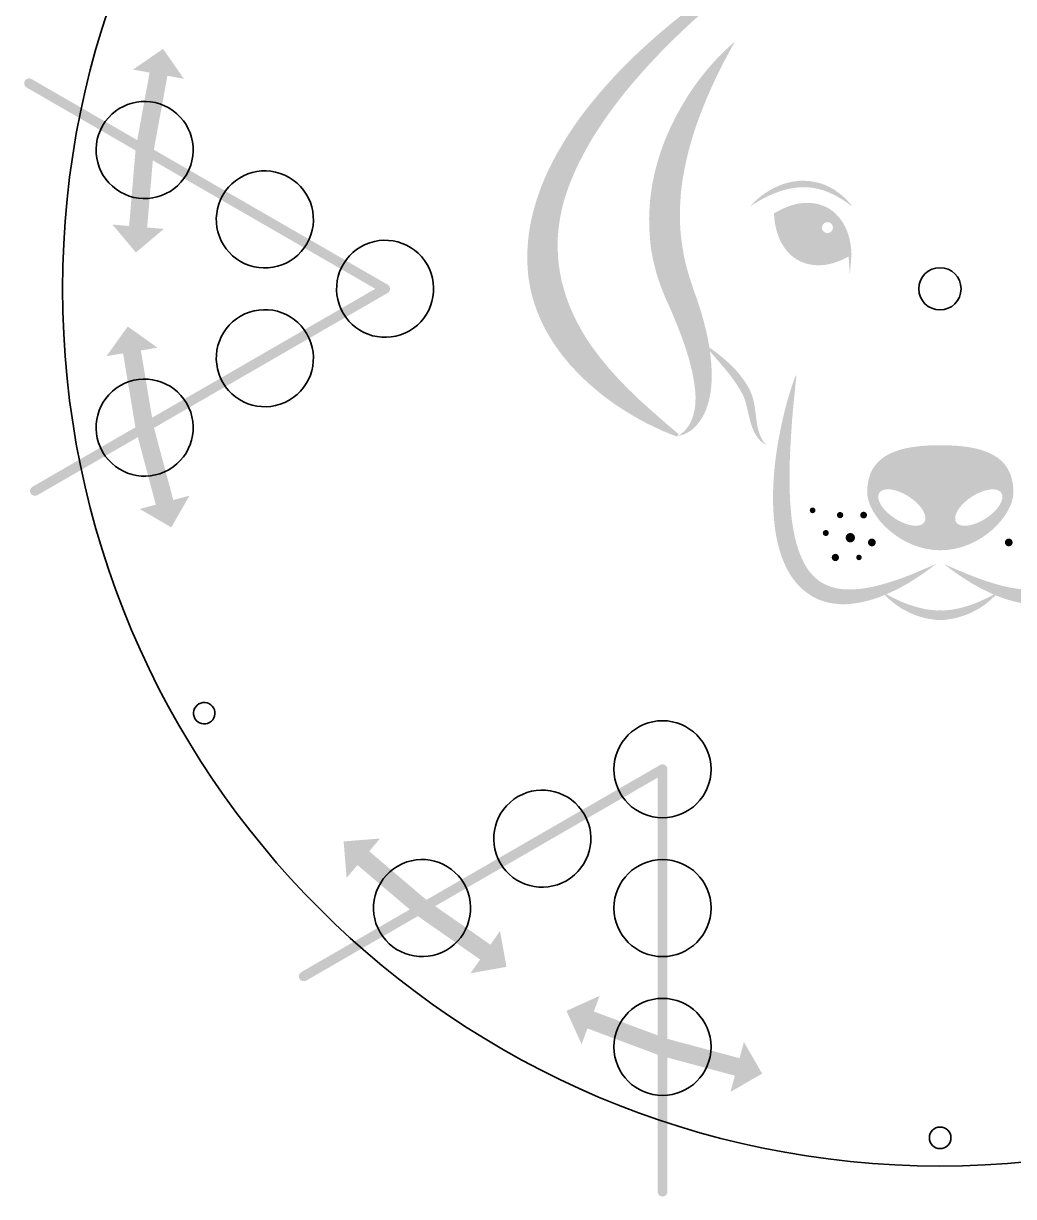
# Model space of a CAD drawing. Header units: millimetres. Extents: x 19 to 284, y 19 to 281.
# Drawn here: x 18.5 to 161.3, y 19 to 188.2 of the extents above; entities that cross this region are included whole.
import ezdxf

# ---------------------------------------------------------------- set-up
doc = ezdxf.new("R2010")
doc.units = ezdxf.units.MM
for name, color, linetype in [('Cut 1', 7, 'Continuous'), ('Cut 2', 7, 'Continuous'), ('Engraving', 7, 'Continuous')]:
    doc.layers.add(name, color=color, linetype=linetype)

msp = doc.modelspace()

# ---------------------------------------------------------------- hatches: boundary and pattern name
at = {"layer": 'Engraving', "true_color": 0x000000, "transparency": 33554687}
h = msp.add_hatch(color=18, dxfattribs=at)
edge = h.paths.add_edge_path(flags=0)
edge.add_spline(control_points=[(125.77, 197.22), (125.77, 197.22), (125.48, 197.03), (124.95, 196.64), (124.43, 196.26), (123.65, 195.68), (122.69, 194.94), (121.73, 194.19), (120.56, 193.28), (119.26, 192.19), (117.95, 191.11), (116.5, 189.85), (114.95, 188.45), (113.41, 187.03), (111.78, 185.49), (110.14, 183.77), (108.5, 182.05), (106.82, 180.19), (105.2, 178.19), (104.41, 177.17), (103.6, 176.15), (102.84, 175.07), (102.45, 174.54), (102.09, 173.98), (101.71, 173.43), (101.52, 173.15), (101.35, 172.87), (101.16, 172.6), (100.99, 172.32), (100.8, 172.04), (100.63, 171.75), (100.46, 171.47), (100.29, 171.19), (100.13, 170.88), (99.96, 170.6), (99.8, 170.3), (99.63, 170.02), (99.3, 169.43), (99.01, 168.83), (98.69, 168.24), (98.54, 167.94), (98.41, 167.64), (98.26, 167.34), (98.26, 167.34), (98.05, 166.88), (98.05, 166.88), (97.97, 166.73), (97.92, 166.58), (97.86, 166.43), (97.86, 166.43), (97.46, 165.51), (97.46, 165.51), (97.46, 165.51), (97.11, 164.58), (97.11, 164.58), (96.67, 163.34), (96.26, 162.07), (96.03, 160.79), (95.88, 160.15), (95.8, 159.51), (95.71, 158.88), (95.67, 158.56), (95.65, 158.24), (95.62, 157.94), (95.6, 157.79), (95.58, 157.62), (95.58, 157.47), (95.58, 157.47), (95.56, 157), (95.56, 157), (95.56, 156.68), (95.52, 156.38), (95.54, 156.05), (95.56, 155.75), (95.56, 155.43), (95.58, 155.13), (95.58, 155.13), (95.58, 154.9), (95.58, 154.9), (95.58, 154.9), (95.63, 154.22), (95.63, 154.22), (95.67, 153.92), (95.67, 153.62), (95.73, 153.32), (95.77, 153.02), (95.82, 152.72), (95.86, 152.43), (95.92, 152.13), (95.97, 151.85), (96.03, 151.55), (96.13, 150.96), (96.31, 150.39), (96.46, 149.83), (97.11, 147.56), (98.09, 145.47), (99.22, 143.56), (99.37, 143.32), (99.5, 143.09), (99.65, 142.85), (99.65, 142.85), (100.56, 141.49), (100.56, 141.49), (100.73, 141.28), (100.88, 141.06), (101.05, 140.85), (101.37, 140.41), (101.67, 140), (102.01, 139.6), (102.18, 139.4), (102.33, 139.21), (102.5, 139), (102.67, 138.81), (102.82, 138.6), (102.99, 138.41), (103.33, 138.04), (103.65, 137.68), (103.97, 137.32), (104.05, 137.23), (104.12, 137.13), (104.22, 137.06), (104.29, 136.96), (104.39, 136.89), (104.46, 136.79), (104.63, 136.62), (104.79, 136.45), (104.96, 136.28), (105.12, 136.11), (105.28, 135.94), (105.43, 135.79), (105.5, 135.72), (105.58, 135.62), (105.65, 135.55), (105.73, 135.47), (105.82, 135.4), (105.9, 135.32), (106.22, 135.02), (106.52, 134.72), (106.82, 134.43), (106.97, 134.28), (107.12, 134.15), (107.26, 134), (107.26, 134), (107.71, 133.6), (107.71, 133.6), (107.99, 133.34), (108.28, 133.07), (108.56, 132.83), (109.09, 132.32), (109.62, 131.91), (110.07, 131.49), (110.54, 131.09), (110.94, 130.72), (111.29, 130.41), (111.65, 130.11), (111.97, 129.85), (112.22, 129.64), (112.73, 129.21), (112.99, 128.98), (112.99, 128.98), (112.99, 128.98), (112.77, 128.6), (112.77, 128.6), (112.77, 128.6), (112.43, 128.74), (111.82, 128.98), (111.52, 129.11), (111.14, 129.26), (110.69, 129.45), (110.24, 129.64), (109.75, 129.89), (109.18, 130.15), (108.62, 130.43), (107.99, 130.72), (107.33, 131.11), (107.01, 131.3), (106.65, 131.49), (106.31, 131.7), (106.14, 131.79), (105.96, 131.91), (105.77, 132.02), (105.6, 132.13), (105.41, 132.24), (105.22, 132.36), (104.48, 132.83), (103.69, 133.34), (102.9, 133.94), (102.69, 134.09), (102.5, 134.24), (102.29, 134.4), (102.2, 134.47), (102.09, 134.55), (101.99, 134.62), (101.9, 134.7), (101.79, 134.79), (101.69, 134.87), (101.28, 135.21), (100.88, 135.55), (100.45, 135.9), (100.03, 136.26), (99.62, 136.66), (99.2, 137.06), (98.77, 137.43), (98.37, 137.87), (97.96, 138.32), (97.75, 138.55), (97.54, 138.75), (97.33, 138.98), (97.14, 139.23), (96.94, 139.45), (96.75, 139.7), (96.54, 139.94), (96.35, 140.19), (96.14, 140.43), (95.96, 140.68), (95.77, 140.96), (95.58, 141.21), (94.07, 143.3), (92.75, 145.79), (91.96, 148.58), (91.79, 149.28), (91.58, 150), (91.48, 150.72), (91.45, 150.9), (91.43, 151.07), (91.39, 151.26), (91.37, 151.45), (91.33, 151.62), (91.31, 151.81), (91.28, 152.19), (91.26, 152.55), (91.22, 152.92), (91.13, 154.41), (91.16, 155.9), (91.35, 157.39), (91.35, 157.39), (91.41, 157.96), (91.41, 157.96), (91.43, 158.15), (91.47, 158.34), (91.5, 158.51), (91.56, 158.87), (91.63, 159.24), (91.69, 159.62), (91.86, 160.34), (92.01, 161.07), (92.24, 161.79), (92.43, 162.51), (92.67, 163.21), (92.92, 163.9), (93.03, 164.26), (93.18, 164.6), (93.31, 164.94), (93.45, 165.28), (93.58, 165.64), (93.73, 165.96), (93.73, 165.96), (94.18, 166.98), (94.18, 166.98), (94.18, 166.98), (94.67, 167.96), (94.67, 167.96), (94.75, 168.13), (94.82, 168.28), (94.92, 168.45), (94.92, 168.45), (95.18, 168.92), (95.18, 168.92), (95.35, 169.24), (95.52, 169.56), (95.71, 169.88), (96.09, 170.51), (96.43, 171.13), (96.82, 171.73), (97.01, 172.04), (97.2, 172.34), (97.41, 172.64), (97.62, 172.94), (97.8, 173.22), (98.01, 173.53), (99.62, 175.87), (101.41, 178), (103.2, 179.98), (105.01, 181.94), (106.84, 183.75), (108.65, 185.37), (110.46, 187), (112.24, 188.47), (113.9, 189.77), (115.56, 191.07), (117.12, 192.22), (118.52, 193.2), (119.92, 194.19), (121.16, 195.02), (122.2, 195.68), (123.24, 196.34), (124.07, 196.85), (124.63, 197.19), (125.2, 197.52), (125.5, 197.69), (125.5, 197.69), (125.5, 197.69), (125.77, 197.22), (125.77, 197.22)], knot_values=[0, 0, 0, 0, 1, 1, 1, 2, 2, 2, 3, 3, 3, 4, 4, 4, 5, 5, 5, 6, 6, 6, 7, 7, 7, 8, 8, 8, 9, 9, 9, 10, 10, 10, 11, 11, 11, 12, 12, 12, 13, 13, 13, 14, 14, 14, 15, 15, 15, 16, 16, 16, 17, 17, 17, 18, 18, 18, 19, 19, 19, 20, 20, 20, 21, 21, 21, 22, 22, 22, 23, 23, 23, 24, 24, 24, 25, 25, 25, 26, 26, 26, 27, 27, 27, 28, 28, 28, 29, 29, 29, 30, 30, 30, 31, 31, 31, 32, 32, 32, 33, 33, 33, 34, 34, 34, 35, 35, 35, 36, 36, 36, 37, 37, 37, 38, 38, 38, 39, 39, 39, 40, 40, 40, 41, 41, 41, 42, 42, 42, 43, 43, 43, 44, 44, 44, 45, 45, 45, 46, 46, 46, 47, 47, 47, 48, 48, 48, 49, 49, 49, 50, 50, 50, 51, 51, 51, 52, 52, 52, 53, 53, 53, 54, 54, 54, 55, 55, 55, 56, 56, 56, 57, 57, 57, 58, 58, 58, 59, 59, 59, 60, 60, 60, 61, 61, 61, 62, 62, 62, 63, 63, 63, 64, 64, 64, 65, 65, 65, 66, 66, 66, 67, 67, 67, 68, 68, 68, 69, 69, 69, 70, 70, 70, 71, 71, 71, 72, 72, 72, 73, 73, 73, 74, 74, 74, 75, 75, 75, 76, 76, 76, 77, 77, 77, 78, 78, 78, 79, 79, 79, 80, 80, 80, 81, 81, 81, 82, 82, 82, 83, 83, 83, 84, 84, 84, 85, 85, 85, 86, 86, 86, 87, 87, 87, 88, 88, 88, 89, 89, 89, 90, 90, 90, 91, 91, 91, 92, 92, 92, 93, 93, 93, 94, 94, 94, 95, 95, 95, 96, 96, 96, 97, 97, 97, 98, 98, 98, 99, 99, 99, 100, 100, 100, 101, 101, 101, 101], degree=3, periodic=1)
for points in [[(37.28, 169.72), (34.72, 170.18), (36.71, 181.11), (34.33, 181.55), (38.66, 184.54), (41.66, 180.21), (39.28, 180.65)], [(34.7, 170.06), (37.3, 169.84), (36.36, 158.77), (38.77, 158.57), (34.74, 155.17), (31.35, 159.2), (33.76, 158.99)], [(137.93, 155.04), (137.69, 151.98), (137.46, 155.04)], [(37.29, 130.09), (34.72, 129.66), (32.89, 140.62), (30.5, 140.22), (33.56, 144.5), (37.85, 141.44), (35.46, 141.04)], [(34.75, 129.54), (37.26, 130.21), (40.13, 119.48), (42.47, 120.1), (39.84, 115.54), (35.28, 118.18), (37.61, 118.8)], [(76.84, 61.63), (75.15, 59.64), (66.69, 66.83), (65.12, 64.99), (64.69, 70.24), (69.94, 70.66), (68.38, 68.82)], [(75.25, 59.56), (76.74, 61.7), (85.86, 55.35), (87.24, 57.34), (88.17, 52.15), (82.98, 51.23), (84.37, 53.21)], [(111.17, 41.82), (110.25, 39.38), (99.85, 43.27), (99, 41.01), (96.82, 45.8), (101.61, 47.98), (100.76, 45.72)], [(110.37, 39.34), (111.05, 41.86), (121.78, 38.98), (122.41, 41.31), (125.04, 36.75), (120.47, 34.12), (121.1, 36.46)]]:
    msp.add_hatch(color=18, dxfattribs=at).paths.add_polyline_path(points, flags=0)
h = msp.add_hatch(color=18, dxfattribs=at)
edge = h.paths.add_edge_path(flags=0)
edge.add_spline(control_points=[(121.12, 185.58), (121.12, 185.58), (120.99, 185.37), (120.78, 184.98), (120.56, 184.58), (120.24, 184), (119.84, 183.26), (119.45, 182.51), (118.97, 181.62), (118.48, 180.56), (117.97, 179.53), (117.45, 178.34), (116.9, 177.04), (116.35, 175.73), (115.8, 174.32), (115.31, 172.81), (114.82, 171.3), (114.37, 169.7), (114.01, 168.02), (113.65, 166.34), (113.37, 164.62), (113.26, 162.85), (113.14, 161.09), (113.14, 159.3), (113.33, 157.55), (113.33, 157.55), (113.41, 156.88), (113.41, 156.88), (113.41, 156.88), (113.45, 156.55), (113.45, 156.55), (113.45, 156.55), (113.5, 156.22), (113.5, 156.22), (113.58, 155.79), (113.65, 155.36), (113.71, 154.92), (113.8, 154.49), (113.9, 154.05), (113.99, 153.64), (114.03, 153.43), (114.09, 153.21), (114.16, 153), (114.16, 153), (114.5, 151.75), (114.5, 151.75), (114.58, 151.55), (114.65, 151.34), (114.71, 151.13), (114.78, 150.92), (114.84, 150.72), (114.92, 150.51), (114.92, 150.51), (115.01, 150.21), (115.01, 150.21), (115.01, 150.21), (115.03, 150.13), (115.03, 150.13), (115.03, 150.13), (115.12, 149.85), (115.12, 149.85), (115.28, 149.41), (115.45, 148.98), (115.6, 148.55), (115.67, 148.34), (115.75, 148.09), (115.82, 147.87), (115.82, 147.87), (116.05, 147.19), (116.05, 147.19), (116.61, 145.39), (117.05, 143.64), (117.35, 141.94), (117.41, 141.51), (117.48, 141.09), (117.54, 140.68), (117.58, 140.26), (117.63, 139.85), (117.67, 139.43), (117.69, 139.02), (117.73, 138.62), (117.75, 138.23), (117.75, 138.02), (117.75, 137.83), (117.77, 137.62), (117.77, 137.62), (117.77, 137.04), (117.77, 137.04), (117.73, 135.49), (117.5, 134.06), (117.07, 132.85), (116.86, 132.24), (116.6, 131.7), (116.29, 131.21), (115.99, 130.74), (115.67, 130.34), (115.35, 130), (114.69, 129.36), (114.03, 129.04), (113.6, 128.89), (113.37, 128.81), (113.2, 128.77), (113.07, 128.75), (112.95, 128.74), (112.88, 128.74), (112.88, 128.74), (112.88, 128.74), (113.11, 128.83), (113.46, 129.11), (113.63, 129.24), (113.84, 129.43), (114.05, 129.68), (114.26, 129.92), (114.46, 130.21), (114.65, 130.55), (114.84, 130.89), (114.99, 131.28), (115.12, 131.74), (115.24, 132.19), (115.35, 132.68), (115.39, 133.21), (115.41, 133.34), (115.41, 133.47), (115.41, 133.62), (115.41, 133.75), (115.43, 133.9), (115.43, 134.04), (115.43, 134.32), (115.43, 134.62), (115.41, 134.92), (115.39, 135.07), (115.39, 135.23), (115.37, 135.38), (115.35, 135.53), (115.33, 135.7), (115.31, 135.85), (115.29, 136.17), (115.22, 136.49), (115.16, 136.83), (115.11, 137.17), (115.03, 137.51), (114.97, 137.85), (114.9, 138.19), (114.8, 138.55), (114.73, 138.9), (114.63, 139.26), (114.54, 139.62), (114.43, 140), (114.31, 140.36), (114.2, 140.73), (114.09, 141.11), (113.6, 142.62), (112.99, 144.19), (112.33, 145.79), (112.26, 145.98), (112.16, 146.19), (112.09, 146.39), (111.99, 146.6), (111.92, 146.79), (111.82, 147), (111.63, 147.41), (111.45, 147.85), (111.26, 148.26), (111.26, 148.26), (111.16, 148.45), (111.16, 148.45), (111.16, 148.45), (111.16, 148.47), (111.16, 148.47), (111.16, 148.47), (111.12, 148.56), (111.12, 148.56), (111.12, 148.56), (110.97, 148.9), (110.97, 148.9), (110.88, 149.13), (110.79, 149.38), (110.69, 149.6), (110.6, 149.83), (110.5, 150.07), (110.41, 150.3), (110.33, 150.55), (110.26, 150.79), (110.16, 151.02), (110.09, 151.26), (110.01, 151.51), (109.92, 151.75), (109.84, 152), (109.77, 152.24), (109.71, 152.49), (109.58, 152.98), (109.46, 153.49), (109.33, 154), (109.33, 154), (109.05, 155.53), (109.05, 155.53), (109.05, 155.53), (108.99, 155.9), (108.99, 155.9), (108.99, 155.9), (108.95, 156.28), (108.95, 156.28), (108.95, 156.28), (108.88, 157.05), (108.88, 157.05), (108.67, 159.11), (108.71, 161.21), (108.94, 163.21), (109.16, 165.22), (109.62, 167.15), (110.18, 168.98), (110.75, 170.79), (111.45, 172.49), (112.22, 174.04), (112.41, 174.41), (112.6, 174.79), (112.8, 175.17), (113.01, 175.53), (113.2, 175.88), (113.41, 176.24), (113.82, 176.94), (114.22, 177.6), (114.63, 178.22), (115.46, 179.47), (116.28, 180.54), (117.05, 181.47), (117.82, 182.39), (118.54, 183.15), (119.14, 183.77), (119.75, 184.37), (120.26, 184.83), (120.6, 185.13), (120.92, 185.43), (121.12, 185.58), (121.12, 185.58)], knot_values=[0, 0, 0, 0, 1, 1, 1, 2, 2, 2, 3, 3, 3, 4, 4, 4, 5, 5, 5, 6, 6, 6, 7, 7, 7, 8, 8, 8, 9, 9, 9, 10, 10, 10, 11, 11, 11, 12, 12, 12, 13, 13, 13, 14, 14, 14, 15, 15, 15, 16, 16, 16, 17, 17, 17, 18, 18, 18, 19, 19, 19, 20, 20, 20, 21, 21, 21, 22, 22, 22, 23, 23, 23, 24, 24, 24, 25, 25, 25, 26, 26, 26, 27, 27, 27, 28, 28, 28, 29, 29, 29, 30, 30, 30, 31, 31, 31, 32, 32, 32, 33, 33, 33, 34, 34, 34, 35, 35, 35, 36, 36, 36, 37, 37, 37, 38, 38, 38, 39, 39, 39, 40, 40, 40, 41, 41, 41, 42, 42, 42, 43, 43, 43, 44, 44, 44, 45, 45, 45, 46, 46, 46, 47, 47, 47, 48, 48, 48, 49, 49, 49, 50, 50, 50, 51, 51, 51, 52, 52, 52, 53, 53, 53, 54, 54, 54, 55, 55, 55, 56, 56, 56, 57, 57, 57, 58, 58, 58, 59, 59, 59, 60, 60, 60, 61, 61, 61, 62, 62, 62, 63, 63, 63, 64, 64, 64, 65, 65, 65, 66, 66, 66, 67, 67, 67, 68, 68, 68, 69, 69, 69, 70, 70, 70, 71, 71, 71, 72, 72, 72, 73, 73, 73, 74, 74, 74, 75, 75, 75, 76, 76, 76, 77, 77, 77, 78, 78, 78, 78], degree=3, periodic=1)
h = msp.add_hatch(color=18, dxfattribs=at)
edge = h.paths.add_edge_path(flags=0)
edge.add_spline(control_points=[(20.53, 120.17), (20.19, 119.98), (19.76, 120.09), (19.57, 120.43), (19.37, 120.77), (19.49, 121.2), (19.83, 121.39), (19.83, 121.39), (69.26, 149.93), (69.26, 149.93), (69.26, 149.93), (18.98, 178.96), (18.98, 178.96), (18.64, 179.16), (18.53, 179.59), (18.72, 179.93), (18.92, 180.26), (19.35, 180.38), (19.69, 180.18), (19.69, 180.18), (71.02, 150.54), (71.02, 150.54), (71.24, 150.42), (71.38, 150.18), (71.38, 149.93), (71.38, 149.68), (71.24, 149.45), (71.02, 149.32), (71.02, 149.32), (20.53, 120.17), (20.53, 120.17)], knot_values=[0, 0, 0, 0, 1, 1, 1, 2, 2, 2, 3, 3, 3, 4, 4, 4, 5, 5, 5, 6, 6, 6, 7, 7, 7, 8, 8, 8, 9, 9, 9, 10, 10, 10, 10], degree=3, periodic=1)
h = msp.add_hatch(color=18, dxfattribs=at)
edge = h.paths.add_edge_path(flags=0)
edge.add_spline(control_points=[(123.37, 161.85), (123.37, 161.85), (123.52, 162.05), (123.84, 162.38), (123.99, 162.55), (124.2, 162.73), (124.44, 162.94), (124.56, 163.05), (124.69, 163.15), (124.84, 163.26), (124.97, 163.38), (125.12, 163.49), (125.29, 163.6), (125.61, 163.83), (125.97, 164.05), (126.37, 164.28), (126.77, 164.49), (127.2, 164.71), (127.67, 164.88), (127.9, 164.98), (128.14, 165.05), (128.39, 165.13), (128.63, 165.19), (128.88, 165.28), (129.14, 165.32), (129.65, 165.43), (130.2, 165.49), (130.73, 165.51), (130.99, 165.51), (131.27, 165.51), (131.54, 165.49), (131.8, 165.47), (132.07, 165.45), (132.33, 165.39), (132.46, 165.38), (132.6, 165.36), (132.73, 165.32), (132.86, 165.28), (132.97, 165.24), (133.1, 165.22), (133.24, 165.19), (133.35, 165.17), (133.48, 165.13), (133.6, 165.09), (133.73, 165.04), (133.84, 165), (134.09, 164.92), (134.31, 164.81), (134.52, 164.71), (134.63, 164.66), (134.75, 164.62), (134.84, 164.56), (134.93, 164.51), (135.05, 164.45), (135.14, 164.39), (135.14, 164.39), (135.43, 164.22), (135.43, 164.22), (135.52, 164.17), (135.61, 164.11), (135.69, 164.04), (135.86, 163.9), (136.03, 163.79), (136.2, 163.68), (136.5, 163.43), (136.78, 163.21), (137.01, 162.96), (137.24, 162.73), (137.43, 162.55), (137.58, 162.36), (137.88, 162.02), (138.03, 161.81), (138.03, 161.81), (138.03, 161.81), (137.82, 161.96), (137.44, 162.22), (137.27, 162.36), (137.03, 162.51), (136.78, 162.68), (136.54, 162.87), (136.22, 163.02), (135.9, 163.22), (135.73, 163.32), (135.56, 163.39), (135.37, 163.49), (135.27, 163.53), (135.2, 163.58), (135.1, 163.62), (135.01, 163.66), (134.92, 163.7), (134.82, 163.75), (134.73, 163.79), (134.63, 163.85), (134.52, 163.88), (134.43, 163.92), (134.31, 163.96), (134.22, 164), (134.1, 164.04), (134.01, 164.07), (133.9, 164.11), (133.78, 164.15), (133.67, 164.17), (133.58, 164.21), (133.46, 164.24), (133.35, 164.26), (133.24, 164.3), (133.12, 164.34), (133.01, 164.36), (132.9, 164.38), (132.78, 164.39), (132.67, 164.43), (132.56, 164.45), (132.44, 164.47), (132.33, 164.49), (132.2, 164.51), (131.73, 164.58), (131.24, 164.58), (130.75, 164.58), (130.5, 164.56), (130.26, 164.56), (130.03, 164.53), (129.92, 164.51), (129.78, 164.51), (129.67, 164.49), (129.56, 164.47), (129.43, 164.45), (129.31, 164.43), (129.2, 164.41), (129.07, 164.39), (128.95, 164.36), (128.84, 164.34), (128.73, 164.3), (128.6, 164.28), (128.37, 164.22), (128.14, 164.17), (127.92, 164.09), (127.46, 163.96), (127.05, 163.79), (126.65, 163.64), (126.26, 163.47), (125.88, 163.3), (125.56, 163.13), (125.22, 162.96), (124.92, 162.79), (124.65, 162.64), (124.39, 162.49), (124.16, 162.34), (123.95, 162.22), (123.77, 162.09), (123.61, 162.02), (123.52, 161.94), (123.43, 161.87), (123.37, 161.85), (123.37, 161.85)], knot_values=[0, 0, 0, 0, 1, 1, 1, 2, 2, 2, 3, 3, 3, 4, 4, 4, 5, 5, 5, 6, 6, 6, 7, 7, 7, 8, 8, 8, 9, 9, 9, 10, 10, 10, 11, 11, 11, 12, 12, 12, 13, 13, 13, 14, 14, 14, 15, 15, 15, 16, 16, 16, 17, 17, 17, 18, 18, 18, 19, 19, 19, 20, 20, 20, 21, 21, 21, 22, 22, 22, 23, 23, 23, 24, 24, 24, 25, 25, 25, 26, 26, 26, 27, 27, 27, 28, 28, 28, 29, 29, 29, 30, 30, 30, 31, 31, 31, 32, 32, 32, 33, 33, 33, 34, 34, 34, 35, 35, 35, 36, 36, 36, 37, 37, 37, 38, 38, 38, 39, 39, 39, 40, 40, 40, 41, 41, 41, 42, 42, 42, 43, 43, 43, 44, 44, 44, 45, 45, 45, 46, 46, 46, 47, 47, 47, 48, 48, 48, 49, 49, 49, 50, 50, 50, 51, 51, 51, 51], degree=3, periodic=1)
h = msp.add_hatch(color=18, dxfattribs=at)
edge = h.paths.add_edge_path(flags=0)
edge.add_spline(control_points=[(126.8, 160.83), (126.8, 160.83), (126.82, 160.85), (126.85, 160.87), (126.89, 160.88), (126.97, 160.94), (127.04, 160.98), (127.12, 161.02), (127.21, 161.07), (127.32, 161.13), (127.38, 161.17), (127.44, 161.19), (127.49, 161.22), (127.55, 161.26), (127.63, 161.28), (127.68, 161.32), (127.95, 161.45), (128.27, 161.6), (128.61, 161.73), (128.95, 161.87), (129.32, 161.98), (129.72, 162.09), (130.49, 162.3), (131.34, 162.38), (132.14, 162.3), (132.95, 162.24), (133.72, 162), (134.42, 161.64), (135.12, 161.26), (135.74, 160.75), (136.23, 160.11), (136.74, 159.47), (137.12, 158.73), (137.38, 157.96), (137.44, 157.75), (137.51, 157.58), (137.55, 157.39), (137.61, 157.21), (137.65, 157.04), (137.68, 156.85), (137.76, 156.49), (137.82, 156.15), (137.85, 155.85), (137.87, 155.7), (137.89, 155.56), (137.89, 155.43), (137.89, 155.3), (137.91, 155.21), (137.91, 155.11), (137.91, 155.11), (137.91, 154.83), (137.91, 154.83), (137.91, 154.83), (137.89, 154.81), (137.85, 154.79), (137.82, 154.77), (137.74, 154.72), (137.66, 154.68), (137.59, 154.64), (137.49, 154.58), (137.38, 154.53), (137.27, 154.45), (137.15, 154.39), (137, 154.34), (136.74, 154.21), (136.42, 154.05), (136.08, 153.92), (135.91, 153.85), (135.74, 153.81), (135.53, 153.73), (135.53, 153.73), (134.97, 153.56), (134.97, 153.56), (134.19, 153.36), (133.34, 153.28), (132.55, 153.36), (131.74, 153.43), (130.97, 153.66), (130.27, 154.04), (129.57, 154.41), (128.95, 154.94), (128.46, 155.58), (127.95, 156.22), (127.57, 156.96), (127.31, 157.73), (127.17, 158.11), (127.06, 158.49), (126.99, 158.85), (126.91, 159.21), (126.85, 159.55), (126.82, 159.85), (126.82, 159.92), (126.8, 160), (126.8, 160.05), (126.8, 160.13), (126.78, 160.19), (126.78, 160.26), (126.78, 160.39), (126.76, 160.49), (126.76, 160.58), (126.76, 160.58), (126.76, 160.79), (126.76, 160.79), (126.8, 160.81), (126.8, 160.83), (126.8, 160.83)], knot_values=[0, 0, 0, 0, 1, 1, 1, 2, 2, 2, 3, 3, 3, 4, 4, 4, 5, 5, 5, 6, 6, 6, 7, 7, 7, 8, 8, 8, 9, 9, 9, 10, 10, 10, 11, 11, 11, 12, 12, 12, 13, 13, 13, 14, 14, 14, 15, 15, 15, 16, 16, 16, 17, 17, 17, 18, 18, 18, 19, 19, 19, 20, 20, 20, 21, 21, 21, 22, 22, 22, 23, 23, 23, 24, 24, 24, 25, 25, 25, 26, 26, 26, 27, 27, 27, 28, 28, 28, 29, 29, 29, 30, 30, 30, 31, 31, 31, 32, 32, 32, 33, 33, 33, 34, 34, 34, 35, 35, 35, 35], degree=3, periodic=1)
edge = h.paths.add_edge_path(flags=0)
edge.add_spline(control_points=[(134.46, 159.55), (134.02, 159.55), (133.66, 159.19), (133.66, 158.75), (133.66, 158.32), (134.02, 157.96), (134.46, 157.96), (134.89, 157.96), (135.25, 158.32), (135.25, 158.75), (135.25, 159.19), (134.89, 159.55), (134.46, 159.55)], knot_values=[0, 0, 0, 0, 1, 1, 1, 2, 2, 2, 3, 3, 3, 4, 4, 4, 4], degree=3, periodic=1)
h = msp.add_hatch(color=18, dxfattribs=at)
edge = h.paths.add_edge_path(flags=0)
edge.add_spline(control_points=[(122.2, 134.75), (122.2, 134.75), (122.18, 134.77), (122.18, 134.77), (122.18, 134.77), (121.99, 135.11), (121.99, 135.11), (121.75, 135.57), (121.46, 136.02), (121.16, 136.45), (121.01, 136.66), (120.86, 136.87), (120.71, 137.09), (120.56, 137.3), (120.41, 137.51), (120.24, 137.7), (119.94, 138.09), (119.61, 138.47), (119.31, 138.83), (119.01, 139.19), (118.73, 139.53), (118.45, 139.83), (118.18, 140.15), (117.94, 140.43), (117.71, 140.68), (117.48, 140.92), (117.29, 141.15), (117.14, 141.34), (116.99, 141.53), (116.88, 141.68), (116.78, 141.77), (116.78, 141.87), (116.75, 141.92), (116.75, 141.92), (116.75, 141.92), (116.92, 141.81), (116.92, 141.81), (117.03, 141.73), (117.18, 141.64), (117.39, 141.49), (117.6, 141.36), (117.82, 141.19), (118.11, 140.98), (118.37, 140.77), (118.69, 140.55), (119.01, 140.28), (119.33, 140.02), (119.67, 139.73), (120.03, 139.41), (120.39, 139.09), (120.75, 138.73), (121.11, 138.36), (121.46, 137.98), (121.82, 137.55), (122.14, 137.11), (122.48, 136.66), (122.78, 136.19), (123.07, 135.68), (123.07, 135.68), (123.28, 135.3), (123.28, 135.3), (123.28, 135.3), (123.29, 135.28), (123.29, 135.28), (123.29, 135.28), (123.31, 135.23), (123.31, 135.23), (123.31, 135.23), (123.33, 135.19), (123.33, 135.19), (123.33, 135.19), (123.44, 134.9), (123.44, 134.9), (123.5, 134.79), (123.56, 134.62), (123.6, 134.49), (123.6, 134.49), (123.67, 134.26), (123.67, 134.26), (123.67, 134.26), (123.73, 134.06), (123.73, 134.06), (123.88, 133.51), (123.97, 132.96), (124.03, 132.45), (124.11, 131.94), (124.16, 131.45), (124.22, 131), (124.26, 130.77), (124.27, 130.55), (124.31, 130.34), (124.33, 130.23), (124.35, 130.13), (124.37, 130.04), (124.39, 129.94), (124.41, 129.85), (124.44, 129.74), (124.54, 129.36), (124.65, 129.02), (124.77, 128.72), (124.9, 128.43), (125.03, 128.17), (125.16, 127.98), (125.27, 127.77), (125.41, 127.64), (125.5, 127.55), (125.58, 127.45), (125.63, 127.4), (125.63, 127.4), (125.63, 127.4), (125.58, 127.43), (125.46, 127.49), (125.35, 127.57), (125.18, 127.66), (124.99, 127.83), (124.8, 127.98), (124.6, 128.21), (124.37, 128.49), (124.27, 128.64), (124.16, 128.79), (124.07, 128.96), (123.97, 129.13), (123.88, 129.32), (123.78, 129.51), (123.61, 129.91), (123.46, 130.34), (123.33, 130.81), (123.2, 131.28), (123.09, 131.77), (122.97, 132.26), (122.86, 132.75), (122.75, 133.26), (122.6, 133.74), (122.6, 133.74), (122.54, 133.92), (122.54, 133.92), (122.54, 133.92), (122.48, 134.09), (122.48, 134.09), (122.44, 134.21), (122.41, 134.3), (122.35, 134.43), (122.35, 134.43), (122.26, 134.62), (122.26, 134.62), (122.26, 134.62), (122.22, 134.72), (122.22, 134.72), (122.22, 134.72), (122.2, 134.75), (122.2, 134.75), (122.2, 134.75), (122.2, 134.77), (122.2, 134.77), (122.2, 134.77), (122.18, 134.79), (122.2, 134.75)], knot_values=[0, 0, 0, 0, 1, 1, 1, 2, 2, 2, 3, 3, 3, 4, 4, 4, 5, 5, 5, 6, 6, 6, 7, 7, 7, 8, 8, 8, 9, 9, 9, 10, 10, 10, 11, 11, 11, 12, 12, 12, 13, 13, 13, 14, 14, 14, 15, 15, 15, 16, 16, 16, 17, 17, 17, 18, 18, 18, 19, 19, 19, 20, 20, 20, 21, 21, 21, 22, 22, 22, 23, 23, 23, 24, 24, 24, 25, 25, 25, 26, 26, 26, 27, 27, 27, 28, 28, 28, 29, 29, 29, 30, 30, 30, 31, 31, 31, 32, 32, 32, 33, 33, 33, 34, 34, 34, 35, 35, 35, 36, 36, 36, 37, 37, 37, 38, 38, 38, 39, 39, 39, 40, 40, 40, 41, 41, 41, 42, 42, 42, 43, 43, 43, 44, 44, 44, 45, 45, 45, 46, 46, 46, 47, 47, 47, 48, 48, 48, 49, 49, 49, 50, 50, 50, 51, 51, 51, 52, 52, 52, 52], degree=3, periodic=1)
h = msp.add_hatch(color=18, dxfattribs=at)
edge = h.paths.add_edge_path(flags=0)
edge.add_spline(control_points=[(129.99, 137.57), (129.99, 137.57), (129.92, 136.77), (129.77, 135.38), (129.69, 134.68), (129.61, 133.83), (129.52, 132.87), (129.43, 131.91), (129.33, 130.81), (129.26, 129.62), (129.18, 128.43), (129.1, 127.15), (129.05, 125.81), (128.99, 124.45), (128.97, 123.04), (128.99, 121.57), (129.01, 120.83), (129.03, 120.09), (129.07, 119.34), (129.12, 118.6), (129.18, 117.85), (129.26, 117.09), (129.29, 116.72), (129.35, 116.34), (129.41, 115.98), (129.43, 115.79), (129.46, 115.6), (129.5, 115.42), (129.54, 115.23), (129.56, 115.04), (129.6, 114.87), (129.73, 114.13), (129.92, 113.4), (130.14, 112.7), (130.35, 111.98), (130.63, 111.32), (130.94, 110.68), (131.01, 110.53), (131.09, 110.36), (131.18, 110.21), (131.18, 110.21), (131.44, 109.76), (131.44, 109.76), (131.44, 109.76), (131.73, 109.34), (131.73, 109.34), (131.82, 109.19), (131.94, 109.08), (132.05, 108.94), (132.48, 108.43), (132.95, 108), (133.5, 107.64), (134.05, 107.3), (134.63, 107.06), (135.24, 106.87), (135.39, 106.83), (135.56, 106.79), (135.71, 106.76), (135.86, 106.72), (136.03, 106.7), (136.18, 106.68), (136.18, 106.68), (136.43, 106.64), (136.43, 106.64), (136.5, 106.62), (136.6, 106.62), (136.67, 106.62), (136.84, 106.6), (136.99, 106.59), (137.16, 106.59), (137.33, 106.57), (137.48, 106.59), (137.65, 106.59), (137.82, 106.59), (137.97, 106.57), (138.14, 106.59), (138.31, 106.6), (138.46, 106.6), (138.63, 106.62), (138.8, 106.64), (138.95, 106.64), (139.1, 106.66), (140.39, 106.79), (141.61, 107.08), (142.73, 107.42), (142.86, 107.45), (143.01, 107.49), (143.14, 107.53), (143.27, 107.57), (143.41, 107.62), (143.54, 107.66), (143.8, 107.76), (144.07, 107.83), (144.31, 107.91), (144.82, 108.09), (145.29, 108.26), (145.75, 108.43), (146.2, 108.6), (146.61, 108.77), (147.01, 108.92), (147.41, 109.09), (147.75, 109.25), (148.07, 109.38), (148.71, 109.64), (149.22, 109.87), (149.56, 110.02), (149.9, 110.17), (150.09, 110.25), (150.09, 110.25), (150.09, 110.25), (149.93, 110.11), (149.63, 109.89), (149.48, 109.77), (149.29, 109.62), (149.09, 109.47), (148.97, 109.4), (148.86, 109.3), (148.73, 109.21), (148.59, 109.11), (148.46, 109.02), (148.31, 108.92), (148.03, 108.72), (147.69, 108.51), (147.35, 108.26), (146.99, 108.04), (146.59, 107.79), (146.18, 107.53), (145.75, 107.28), (145.29, 107.02), (144.8, 106.76), (144.56, 106.62), (144.29, 106.51), (144.03, 106.38), (143.9, 106.32), (143.76, 106.25), (143.63, 106.19), (143.5, 106.13), (143.35, 106.08), (143.22, 106), (142.09, 105.49), (140.82, 105.04), (139.39, 104.74), (139.22, 104.7), (139.03, 104.66), (138.84, 104.64), (138.65, 104.62), (138.46, 104.59), (138.27, 104.55), (138.09, 104.51), (137.9, 104.51), (137.71, 104.49), (137.52, 104.47), (137.31, 104.45), (137.12, 104.45), (136.73, 104.45), (136.33, 104.43), (135.92, 104.49), (135.92, 104.49), (135.29, 104.55), (135.29, 104.55), (135.29, 104.55), (134.67, 104.66), (134.67, 104.66), (133.84, 104.85), (132.99, 105.15), (132.22, 105.6), (132.03, 105.72), (131.84, 105.85), (131.65, 105.98), (131.56, 106.04), (131.46, 106.11), (131.37, 106.19), (131.37, 106.19), (131.1, 106.4), (131.1, 106.4), (130.92, 106.53), (130.77, 106.7), (130.6, 106.85), (130.6, 106.85), (130.35, 107.09), (130.35, 107.09), (130.27, 107.17), (130.2, 107.26), (130.12, 107.34), (129.97, 107.51), (129.82, 107.68), (129.69, 107.85), (129.69, 107.85), (129.29, 108.4), (129.29, 108.4), (129.29, 108.4), (128.94, 108.96), (128.94, 108.96), (128.82, 109.15), (128.73, 109.36), (128.61, 109.55), (128.22, 110.34), (127.88, 111.13), (127.63, 111.96), (127.12, 113.6), (126.86, 115.26), (126.73, 116.89), (126.65, 117.7), (126.63, 118.51), (126.61, 119.3), (126.61, 120.09), (126.61, 120.87), (126.65, 121.64), (126.78, 124.7), (127.24, 127.51), (127.73, 129.87), (127.97, 131.06), (128.24, 132.13), (128.48, 133.07), (128.73, 134.02), (128.99, 134.85), (129.2, 135.51), (129.41, 136.19), (129.6, 136.7), (129.73, 137.06), (129.92, 137.4), (129.99, 137.57), (129.99, 137.57)], knot_values=[0, 0, 0, 0, 1, 1, 1, 2, 2, 2, 3, 3, 3, 4, 4, 4, 5, 5, 5, 6, 6, 6, 7, 7, 7, 8, 8, 8, 9, 9, 9, 10, 10, 10, 11, 11, 11, 12, 12, 12, 13, 13, 13, 14, 14, 14, 15, 15, 15, 16, 16, 16, 17, 17, 17, 18, 18, 18, 19, 19, 19, 20, 20, 20, 21, 21, 21, 22, 22, 22, 23, 23, 23, 24, 24, 24, 25, 25, 25, 26, 26, 26, 27, 27, 27, 28, 28, 28, 29, 29, 29, 30, 30, 30, 31, 31, 31, 32, 32, 32, 33, 33, 33, 34, 34, 34, 35, 35, 35, 36, 36, 36, 37, 37, 37, 38, 38, 38, 39, 39, 39, 40, 40, 40, 41, 41, 41, 42, 42, 42, 43, 43, 43, 44, 44, 44, 45, 45, 45, 46, 46, 46, 47, 47, 47, 48, 48, 48, 49, 49, 49, 50, 50, 50, 51, 51, 51, 52, 52, 52, 53, 53, 53, 54, 54, 54, 55, 55, 55, 56, 56, 56, 57, 57, 57, 58, 58, 58, 59, 59, 59, 60, 60, 60, 61, 61, 61, 62, 62, 62, 63, 63, 63, 64, 64, 64, 65, 65, 65, 66, 66, 66, 67, 67, 67, 68, 68, 68, 69, 69, 69, 70, 70, 70, 71, 71, 71, 72, 72, 72, 73, 73, 73, 74, 74, 74, 74], degree=3, periodic=1)
h = msp.add_hatch(color=18, dxfattribs=at)
edge = h.paths.add_edge_path(flags=0)
edge.add_spline(control_points=[(171.46, 137.57), (171.46, 137.57), (171.54, 137.38), (171.67, 137.02), (171.8, 136.66), (171.99, 136.15), (172.2, 135.47), (172.4, 134.79), (172.67, 133.98), (172.91, 133.04), (173.16, 132.09), (173.42, 131.02), (173.67, 129.83), (174.16, 127.45), (174.59, 124.66), (174.74, 121.6), (174.78, 120.85), (174.8, 120.06), (174.78, 119.26), (174.76, 118.47), (174.74, 117.66), (174.67, 116.85), (174.54, 115.23), (174.25, 113.57), (173.76, 111.92), (173.52, 111.11), (173.18, 110.3), (172.78, 109.51), (172.67, 109.32), (172.57, 109.11), (172.46, 108.92), (172.46, 108.92), (172.1, 108.36), (172.1, 108.36), (172.1, 108.36), (171.71, 107.81), (171.71, 107.81), (171.57, 107.62), (171.42, 107.47), (171.27, 107.3), (171.2, 107.23), (171.12, 107.13), (171.05, 107.06), (171.05, 107.06), (170.8, 106.81), (170.8, 106.81), (170.63, 106.66), (170.48, 106.49), (170.29, 106.36), (170.29, 106.36), (170.03, 106.15), (170.03, 106.15), (169.93, 106.08), (169.86, 106.02), (169.74, 105.94), (169.56, 105.81), (169.37, 105.7), (169.18, 105.57), (168.41, 105.11), (167.56, 104.81), (166.73, 104.62), (166.73, 104.62), (166.1, 104.51), (166.1, 104.51), (165.9, 104.47), (165.69, 104.47), (165.48, 104.45), (165.07, 104.4), (164.67, 104.42), (164.27, 104.42), (164.08, 104.42), (163.88, 104.43), (163.69, 104.45), (163.5, 104.47), (163.31, 104.47), (163.12, 104.51), (162.93, 104.55), (162.74, 104.57), (162.56, 104.6), (162.37, 104.62), (162.2, 104.66), (162.01, 104.7), (160.58, 105), (159.31, 105.45), (158.18, 105.96), (158.05, 106.02), (157.9, 106.09), (157.76, 106.15), (157.63, 106.23), (157.5, 106.28), (157.37, 106.34), (157.1, 106.47), (156.86, 106.6), (156.59, 106.72), (156.1, 106.98), (155.65, 107.25), (155.22, 107.49), (154.8, 107.76), (154.41, 107.98), (154.05, 108.23), (153.69, 108.47), (153.37, 108.68), (153.08, 108.89), (152.93, 108.98), (152.8, 109.08), (152.67, 109.17), (152.54, 109.26), (152.42, 109.36), (152.31, 109.43), (152.09, 109.6), (151.92, 109.74), (151.76, 109.85), (151.46, 110.08), (151.31, 110.21), (151.31, 110.21), (151.31, 110.21), (151.5, 110.13), (151.84, 109.98), (152.18, 109.83), (152.69, 109.6), (153.33, 109.34), (153.65, 109.21), (154.01, 109.06), (154.39, 108.89), (154.78, 108.74), (155.2, 108.57), (155.65, 108.4), (156.1, 108.23), (156.58, 108.06), (157.08, 107.87), (157.33, 107.79), (157.59, 107.7), (157.86, 107.62), (157.99, 107.59), (158.12, 107.53), (158.25, 107.49), (158.39, 107.45), (158.54, 107.42), (158.67, 107.38), (159.78, 107.04), (161.01, 106.77), (162.29, 106.62), (162.44, 106.6), (162.61, 106.59), (162.76, 106.59), (162.93, 106.57), (163.08, 106.57), (163.25, 106.55), (163.42, 106.53), (163.58, 106.55), (163.74, 106.55), (163.74, 106.55), (164.24, 106.55), (164.24, 106.55), (164.41, 106.57), (164.56, 106.59), (164.73, 106.59), (164.8, 106.59), (164.9, 106.59), (164.97, 106.6), (164.97, 106.6), (165.22, 106.64), (165.22, 106.64), (165.37, 106.68), (165.54, 106.68), (165.69, 106.72), (165.84, 106.76), (165.99, 106.79), (166.16, 106.83), (166.76, 107.02), (167.37, 107.26), (167.9, 107.6), (168.42, 107.96), (168.91, 108.4), (169.35, 108.91), (169.44, 109.04), (169.57, 109.15), (169.67, 109.3), (169.67, 109.3), (169.95, 109.72), (169.95, 109.72), (169.95, 109.72), (170.22, 110.17), (170.22, 110.17), (170.31, 110.32), (170.39, 110.47), (170.46, 110.64), (170.78, 111.28), (171.05, 111.94), (171.25, 112.66), (171.48, 113.36), (171.67, 114.09), (171.8, 114.83), (171.84, 115.02), (171.88, 115.21), (171.9, 115.38), (171.93, 115.57), (171.97, 115.75), (171.99, 115.94), (172.05, 116.32), (172.1, 116.7), (172.14, 117.06), (172.24, 117.81), (172.29, 118.57), (172.33, 119.3), (172.37, 120.06), (172.4, 120.79), (172.4, 121.53), (172.42, 122.98), (172.4, 124.41), (172.35, 125.77), (172.29, 127.13), (172.22, 128.41), (172.14, 129.58), (172.07, 130.77), (171.97, 131.87), (171.88, 132.83), (171.78, 133.79), (171.71, 134.64), (171.63, 135.34), (171.54, 136.77), (171.46, 137.57), (171.46, 137.57)], knot_values=[0, 0, 0, 0, 1, 1, 1, 2, 2, 2, 3, 3, 3, 4, 4, 4, 5, 5, 5, 6, 6, 6, 7, 7, 7, 8, 8, 8, 9, 9, 9, 10, 10, 10, 11, 11, 11, 12, 12, 12, 13, 13, 13, 14, 14, 14, 15, 15, 15, 16, 16, 16, 17, 17, 17, 18, 18, 18, 19, 19, 19, 20, 20, 20, 21, 21, 21, 22, 22, 22, 23, 23, 23, 24, 24, 24, 25, 25, 25, 26, 26, 26, 27, 27, 27, 28, 28, 28, 29, 29, 29, 30, 30, 30, 31, 31, 31, 32, 32, 32, 33, 33, 33, 34, 34, 34, 35, 35, 35, 36, 36, 36, 37, 37, 37, 38, 38, 38, 39, 39, 39, 40, 40, 40, 41, 41, 41, 42, 42, 42, 43, 43, 43, 44, 44, 44, 45, 45, 45, 46, 46, 46, 47, 47, 47, 48, 48, 48, 49, 49, 49, 50, 50, 50, 51, 51, 51, 52, 52, 52, 53, 53, 53, 54, 54, 54, 55, 55, 55, 56, 56, 56, 57, 57, 57, 58, 58, 58, 59, 59, 59, 60, 60, 60, 61, 61, 61, 62, 62, 62, 63, 63, 63, 64, 64, 64, 65, 65, 65, 66, 66, 66, 67, 67, 67, 68, 68, 68, 69, 69, 69, 70, 70, 70, 71, 71, 71, 72, 72, 72, 73, 73, 73, 74, 74, 74, 74], degree=3, periodic=1)
h = msp.add_hatch(color=18, dxfattribs=at)
edge = h.paths.add_edge_path(flags=0)
edge.add_spline(control_points=[(161.27, 120.62), (161.27, 117.26), (156.56, 112.21), (150.73, 112.23), (144.9, 112.23), (140.18, 117.28), (140.18, 120.62), (140.18, 126.13), (144.9, 127.38), (150.73, 127.38), (156.56, 127.38), (161.27, 126.13), (161.27, 120.62)], knot_values=[0, 0, 0, 0, 1, 1, 1, 2, 2, 2, 3, 3, 3, 4, 4, 4, 4], degree=3, periodic=1)
edge = h.paths.add_edge_path(flags=0)
edge.add_spline(control_points=[(157.29, 116.82), (159.09, 117.98), (160.09, 119.63), (159.53, 120.5), (158.97, 121.36), (157.06, 121.12), (155.26, 119.95), (153.46, 118.79), (152.45, 117.14), (153.01, 116.27), (153.57, 115.41), (155.49, 115.65), (157.29, 116.82)], knot_values=[0, 0, 0, 0, 1, 1, 1, 2, 2, 2, 3, 3, 3, 4, 4, 4, 4], degree=3, periodic=1)
edge = h.paths.add_edge_path(flags=0)
edge.add_spline(control_points=[(146.2, 119.96), (144.4, 121.13), (142.48, 121.37), (141.92, 120.5), (141.36, 119.64), (142.37, 117.99), (144.17, 116.82), (145.97, 115.66), (147.88, 115.41), (148.44, 116.28), (149, 117.14), (148, 118.79), (146.2, 119.96)], knot_values=[0, 0, 0, 0, 1, 1, 1, 2, 2, 2, 3, 3, 3, 4, 4, 4, 4], degree=3, periodic=1)
h = msp.add_hatch(color=18, dxfattribs=at)
edge = h.paths.add_edge_path(flags=0)
edge.add_spline(control_points=[(132.31, 118.4), (132.54, 118.4), (132.73, 118.21), (132.73, 117.98), (132.73, 117.75), (132.54, 117.57), (132.31, 117.57), (132.08, 117.57), (131.9, 117.75), (131.9, 117.98), (131.9, 118.21), (132.08, 118.4), (132.31, 118.4)], knot_values=[0, 0, 0, 0, 1, 1, 1, 2, 2, 2, 3, 3, 3, 4, 4, 4, 4], degree=3, periodic=1)
h = msp.add_hatch(color=18, dxfattribs=at)
edge = h.paths.add_edge_path(flags=0)
edge.add_spline(control_points=[(136.27, 117.75), (136.52, 117.75), (136.73, 117.55), (136.73, 117.3), (136.73, 117.05), (136.52, 116.85), (136.27, 116.85), (136.02, 116.85), (135.82, 117.05), (135.82, 117.3), (135.82, 117.55), (136.02, 117.75), (136.27, 117.75)], knot_values=[0, 0, 0, 0, 1, 1, 1, 2, 2, 2, 3, 3, 3, 4, 4, 4, 4], degree=3, periodic=1)
h = msp.add_hatch(color=18, dxfattribs=at)
edge = h.paths.add_edge_path(flags=0)
edge.add_spline(control_points=[(139.67, 117.79), (139.94, 117.79), (140.16, 117.57), (140.16, 117.3), (140.16, 117.03), (139.94, 116.81), (139.67, 116.81), (139.4, 116.81), (139.18, 117.03), (139.18, 117.3), (139.18, 117.57), (139.4, 117.79), (139.67, 117.79)], knot_values=[0, 0, 0, 0, 1, 1, 1, 2, 2, 2, 3, 3, 3, 4, 4, 4, 4], degree=3, periodic=1)
h = msp.add_hatch(color=18, dxfattribs=at)
edge = h.paths.add_edge_path(flags=0)
edge.add_spline(control_points=[(134.22, 115.15), (134.46, 115.15), (134.65, 114.96), (134.65, 114.72), (134.65, 114.48), (134.46, 114.28), (134.22, 114.28), (133.98, 114.28), (133.78, 114.48), (133.78, 114.72), (133.78, 114.96), (133.98, 115.15), (134.22, 115.15)], knot_values=[0, 0, 0, 0, 1, 1, 1, 2, 2, 2, 3, 3, 3, 4, 4, 4, 4], degree=3, periodic=1)
h = msp.add_hatch(color=18, dxfattribs=at)
edge = h.paths.add_edge_path(flags=0)
edge.add_spline(control_points=[(137.75, 114.72), (138.12, 114.72), (138.43, 114.41), (138.43, 114.04), (138.43, 113.66), (138.12, 113.36), (137.75, 113.36), (137.37, 113.36), (137.07, 113.66), (137.07, 114.04), (137.07, 114.41), (137.37, 114.72), (137.75, 114.72)], knot_values=[0, 0, 0, 0, 1, 1, 1, 2, 2, 2, 3, 3, 3, 4, 4, 4, 4], degree=3, periodic=1)
h = msp.add_hatch(color=18, dxfattribs=at)
edge = h.paths.add_edge_path(flags=0)
edge.add_spline(control_points=[(140.86, 113.92), (141.17, 113.92), (141.43, 113.67), (141.43, 113.36), (141.43, 113.05), (141.17, 112.79), (140.86, 112.79), (140.55, 112.79), (140.29, 113.05), (140.29, 113.36), (140.29, 113.67), (140.55, 113.92), (140.86, 113.92)], knot_values=[0, 0, 0, 0, 1, 1, 1, 2, 2, 2, 3, 3, 3, 4, 4, 4, 4], degree=3, periodic=1)
h = msp.add_hatch(color=18, dxfattribs=at)
edge = h.paths.add_edge_path(flags=0)
edge.add_spline(control_points=[(160.59, 113.92), (160.91, 113.92), (161.16, 113.67), (161.16, 113.36), (161.16, 113.05), (160.91, 112.79), (160.59, 112.79), (160.28, 112.79), (160.03, 113.05), (160.03, 113.36), (160.03, 113.67), (160.28, 113.92), (160.59, 113.92)], knot_values=[0, 0, 0, 0, 1, 1, 1, 2, 2, 2, 3, 3, 3, 4, 4, 4, 4], degree=3, periodic=1)
h = msp.add_hatch(color=18, dxfattribs=at)
edge = h.paths.add_edge_path(flags=0)
edge.add_spline(control_points=[(135.6, 111.72), (135.89, 111.72), (136.12, 111.48), (136.12, 111.19), (136.12, 110.9), (135.89, 110.66), (135.6, 110.66), (135.3, 110.66), (135.07, 110.9), (135.07, 111.19), (135.07, 111.48), (135.3, 111.72), (135.6, 111.72)], knot_values=[0, 0, 0, 0, 1, 1, 1, 2, 2, 2, 3, 3, 3, 4, 4, 4, 4], degree=3, periodic=1)
h = msp.add_hatch(color=18, dxfattribs=at)
edge = h.paths.add_edge_path(flags=0)
edge.add_spline(control_points=[(138.99, 111.59), (139.21, 111.59), (139.39, 111.41), (139.39, 111.19), (139.39, 110.97), (139.21, 110.79), (138.99, 110.79), (138.77, 110.79), (138.6, 110.97), (138.6, 111.19), (138.6, 111.41), (138.77, 111.59), (138.99, 111.59)], knot_values=[0, 0, 0, 0, 1, 1, 1, 2, 2, 2, 3, 3, 3, 4, 4, 4, 4], degree=3, periodic=1)
h = msp.add_hatch(color=18, dxfattribs=at)
edge = h.paths.add_edge_path(flags=0)
edge.add_spline(control_points=[(150.22, 103.53), (150.22, 103.53), (150.73, 103.57), (150.73, 103.57), (150.73, 103.57), (150.73, 102.17), (150.73, 102.17), (150.73, 102.17), (150.1, 102.19), (150.1, 102.19), (149.78, 102.23), (149.48, 102.28), (149.18, 102.32), (149.18, 102.32), (148.73, 102.4), (148.73, 102.4), (148.58, 102.42), (148.44, 102.47), (148.29, 102.51), (148.01, 102.59), (147.73, 102.68), (147.44, 102.76), (146.9, 102.96), (146.37, 103.15), (145.92, 103.42), (145.69, 103.53), (145.46, 103.66), (145.24, 103.77), (145.03, 103.91), (144.82, 104.04), (144.63, 104.17), (144.24, 104.42), (143.92, 104.7), (143.63, 104.93), (143.35, 105.17), (143.12, 105.4), (142.93, 105.59), (142.75, 105.76), (142.61, 105.93), (142.52, 106.04), (142.43, 106.15), (142.39, 106.21), (142.39, 106.21), (142.39, 106.21), (142.46, 106.17), (142.58, 106.09), (142.69, 106.02), (142.88, 105.93), (143.1, 105.79), (143.33, 105.66), (143.63, 105.53), (143.93, 105.36), (144.26, 105.23), (144.61, 105.04), (145.01, 104.87), (145.22, 104.77), (145.42, 104.7), (145.63, 104.6), (145.86, 104.53), (146.09, 104.43), (146.31, 104.36), (146.76, 104.17), (147.27, 104.08), (147.78, 103.91), (148.31, 103.81), (148.84, 103.66), (149.39, 103.62), (149.67, 103.6), (149.93, 103.57), (150.22, 103.53)], knot_values=[0, 0, 0, 0, 1, 1, 1, 2, 2, 2, 3, 3, 3, 4, 4, 4, 5, 5, 5, 6, 6, 6, 7, 7, 7, 8, 8, 8, 9, 9, 9, 10, 10, 10, 11, 11, 11, 12, 12, 12, 13, 13, 13, 14, 14, 14, 15, 15, 15, 16, 16, 16, 17, 17, 17, 18, 18, 18, 19, 19, 19, 20, 20, 20, 21, 21, 21, 22, 22, 22, 23, 23, 23, 23], degree=3, periodic=1)
h = msp.add_hatch(color=18, dxfattribs=at)
edge = h.paths.add_edge_path(flags=0)
edge.add_spline(control_points=[(151.24, 103.53), (151.52, 103.57), (151.78, 103.6), (152.07, 103.62), (152.61, 103.66), (153.14, 103.81), (153.67, 103.91), (154.18, 104.08), (154.69, 104.17), (155.14, 104.36), (155.37, 104.43), (155.59, 104.53), (155.82, 104.6), (156.03, 104.7), (156.24, 104.77), (156.44, 104.87), (156.84, 105.04), (157.2, 105.23), (157.52, 105.36), (157.82, 105.53), (158.12, 105.66), (158.35, 105.79), (158.58, 105.93), (158.76, 106.02), (158.88, 106.09), (158.99, 106.17), (159.07, 106.21), (159.07, 106.21), (159.07, 106.21), (159.03, 106.15), (158.93, 106.04), (158.84, 105.93), (158.71, 105.76), (158.52, 105.59), (158.33, 105.4), (158.1, 105.17), (157.82, 104.93), (157.54, 104.7), (157.22, 104.42), (156.82, 104.17), (156.63, 104.04), (156.42, 103.91), (156.22, 103.77), (155.99, 103.66), (155.76, 103.53), (155.54, 103.42), (155.08, 103.15), (154.56, 102.96), (154.01, 102.76), (153.73, 102.68), (153.44, 102.59), (153.16, 102.51), (153.01, 102.47), (152.88, 102.42), (152.73, 102.4), (152.73, 102.4), (152.27, 102.32), (152.27, 102.32), (151.97, 102.28), (151.67, 102.23), (151.35, 102.19), (151.35, 102.19), (150.73, 102.17), (150.73, 102.17), (150.73, 102.17), (150.73, 103.57), (150.73, 103.57), (150.73, 103.57), (151.24, 103.53), (151.24, 103.53)], knot_values=[0, 0, 0, 0, 1, 1, 1, 2, 2, 2, 3, 3, 3, 4, 4, 4, 5, 5, 5, 6, 6, 6, 7, 7, 7, 8, 8, 8, 9, 9, 9, 10, 10, 10, 11, 11, 11, 12, 12, 12, 13, 13, 13, 14, 14, 14, 15, 15, 15, 16, 16, 16, 17, 17, 17, 18, 18, 18, 19, 19, 19, 20, 20, 20, 21, 21, 21, 22, 22, 22, 23, 23, 23, 23], degree=3, periodic=1)
h = msp.add_hatch(color=18, dxfattribs=at)
edge = h.paths.add_edge_path(flags=0)
edge.add_spline(control_points=[(111.38, 19.74), (111.38, 19.35), (111.06, 19.03), (110.67, 19.03), (110.28, 19.03), (109.96, 19.35), (109.96, 19.74), (109.96, 19.74), (109.96, 79.43), (109.96, 79.43), (109.96, 79.43), (59.3, 50.17), (59.3, 50.17), (58.96, 49.98), (58.53, 50.1), (58.33, 50.43), (58.14, 50.77), (58.25, 51.2), (58.59, 51.4), (58.59, 51.4), (110.32, 81.26), (110.32, 81.26), (110.54, 81.39), (110.8, 81.39), (111.02, 81.26), (111.24, 81.14), (111.38, 80.9), (111.38, 80.65), (111.38, 80.65), (111.38, 19.74), (111.38, 19.74)], knot_values=[0, 0, 0, 0, 1, 1, 1, 2, 2, 2, 3, 3, 3, 4, 4, 4, 5, 5, 5, 6, 6, 6, 7, 7, 7, 8, 8, 8, 9, 9, 9, 10, 10, 10, 10], degree=3, periodic=1)

# ---------------------------------------------------------------- linework, layer by layer
at = {"layer": 'Cut 1', "color": 18, "linetype": 'Continuous', "lineweight": 35, "true_color": 0x000000}
for points in [[(29.94, 173.45), (31.87, 176.8), (36.15, 177.94), (39.5, 176.01), (42.84, 174.08), (43.99, 169.8), (42.06, 166.45), (40.13, 163.1), (35.84, 161.96), (32.5, 163.89), (29.15, 165.82), (28, 170.1), (29.94, 173.45)], [(47.27, 163.44), (49.2, 166.79), (53.49, 167.94), (56.83, 166), (60.18, 164.07), (61.33, 159.79), (59.4, 156.44), (57.46, 153.1), (53.18, 151.95), (49.83, 153.88), (46.49, 155.81), (45.34, 160.1), (47.27, 163.44)], [(64.61, 146.43), (62.68, 149.78), (63.82, 154.06), (67.17, 155.99), (70.52, 157.93), (74.8, 156.78), (76.73, 153.43), (78.66, 150.09), (77.52, 145.8), (74.17, 143.87), (70.82, 141.94), (66.54, 143.09), (64.61, 146.43)], [(150.67, 152.98), (152.35, 152.98), (153.72, 151.62), (153.72, 149.93), (153.72, 148.25), (152.35, 146.88), (150.67, 146.88), (148.99, 146.88), (147.62, 148.25), (147.62, 149.93), (147.62, 151.62), (148.99, 152.98), (150.67, 152.98)], [(47.27, 136.42), (45.34, 139.77), (46.49, 144.05), (49.83, 145.99), (53.18, 147.92), (57.46, 146.77), (59.4, 143.42), (61.33, 140.08), (60.18, 135.79), (56.83, 133.86), (53.49, 131.93), (49.2, 133.08), (47.27, 136.42)], [(29.94, 126.41), (28, 129.76), (29.15, 134.04), (32.5, 135.98), (35.84, 137.91), (40.13, 136.76), (42.06, 133.41), (43.99, 130.07), (42.84, 125.78), (39.5, 123.85), (36.15, 121.92), (31.87, 123.07), (29.94, 126.41)], [(43.25, 87.95), (42.82, 88.69), (43.08, 89.64), (43.82, 90.07), (44.56, 90.5), (45.51, 90.24), (45.94, 89.5), (46.36, 88.76), (46.11, 87.81), (45.37, 87.39), (44.63, 86.96), (43.68, 87.21), (43.25, 87.95)], [(110.67, 73.65), (106.81, 73.65), (103.67, 76.79), (103.67, 80.65), (103.67, 84.51), (106.81, 87.65), (110.67, 87.65), (114.53, 87.65), (117.67, 84.51), (117.67, 80.65), (117.67, 76.79), (114.53, 73.65), (110.67, 73.65)], [(87.27, 67.14), (85.34, 70.49), (86.49, 74.77), (89.83, 76.7), (93.18, 78.64), (97.46, 77.49), (99.4, 74.14), (101.33, 70.8), (100.18, 66.51), (96.83, 64.58), (93.49, 62.65), (89.2, 63.8), (87.27, 67.14)], [(69.94, 57.13), (68, 60.48), (69.15, 64.76), (72.5, 66.69), (75.84, 68.63), (80.13, 67.48), (82.06, 64.13), (83.99, 60.79), (82.84, 56.5), (79.5, 54.57), (76.15, 52.64), (71.87, 53.79), (69.94, 57.13)], [(110.67, 53.63), (106.81, 53.63), (103.67, 56.77), (103.67, 60.63), (103.67, 64.5), (106.81, 67.63), (110.67, 67.63), (114.53, 67.63), (117.67, 64.5), (117.67, 60.63), (117.67, 56.77), (114.53, 53.63), (110.67, 53.63)], [(110.67, 33.61), (106.81, 33.61), (103.67, 36.75), (103.67, 40.61), (103.67, 44.48), (106.81, 47.61), (110.67, 47.61), (114.53, 47.61), (117.67, 44.48), (117.67, 40.61), (117.67, 36.75), (114.53, 33.61), (110.67, 33.61)], [(150.7, 25.95), (149.84, 25.95), (149.15, 26.64), (149.15, 27.5), (149.15, 28.36), (149.84, 29.05), (150.7, 29.05), (151.55, 29.05), (152.25, 28.36), (152.25, 27.5), (152.25, 26.64), (151.55, 25.95), (150.7, 25.95)]]:
    msp.add_open_spline(points, degree=3, knots=[0, 0, 0, 0, 1, 1, 1, 2, 2, 2, 3, 3, 3, 4, 4, 4, 4], dxfattribs=at)
at = {"layer": 'Cut 2', "color": 18, "linetype": 'Continuous', "lineweight": 35, "true_color": 0x000000}
msp.add_open_spline([(150.67, 276.43), (220.49, 276.43), (277.17, 219.75), (277.17, 149.93), (277.17, 80.12), (220.49, 23.43), (150.67, 23.43), (80.85, 23.43), (24.17, 80.12), (24.17, 149.93), (24.17, 219.75), (80.85, 276.43), (150.67, 276.43)], degree=3, knots=[0, 0, 0, 0, 1, 1, 1, 2, 2, 2, 3, 3, 3, 4, 4, 4, 4], dxfattribs=at)

doc.saveas('drawing.dxf')
